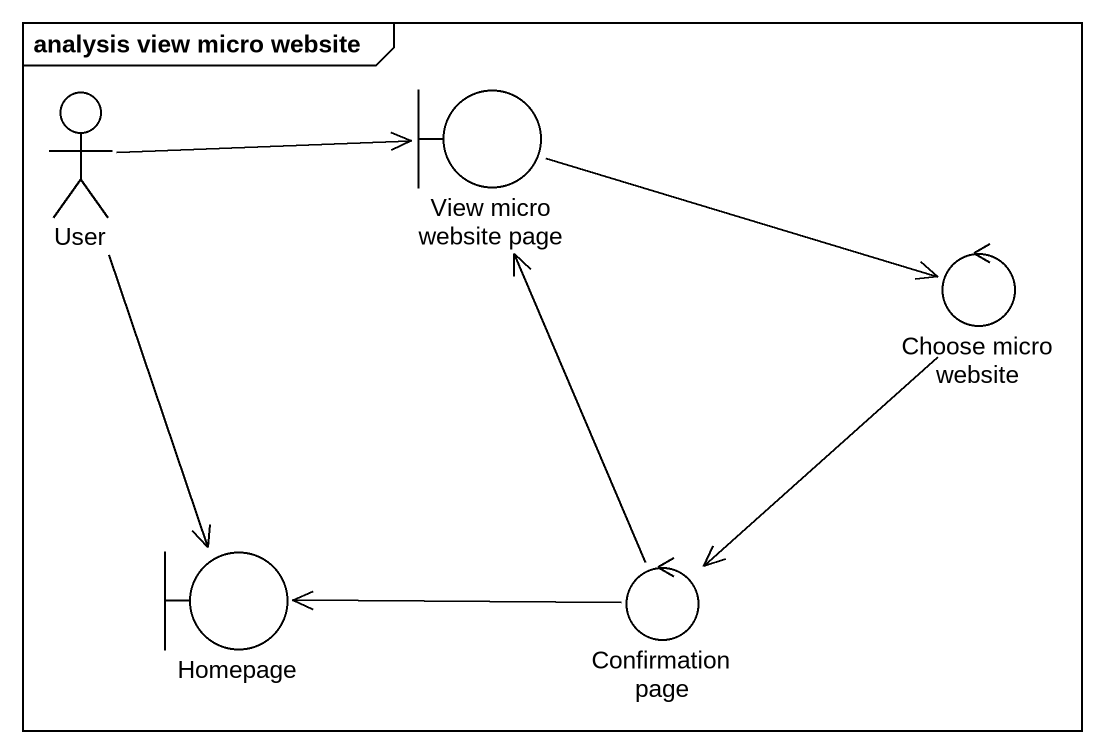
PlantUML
@startuml
mainframe analysis view micro website
actor User
boundary "View micro website page" as View_micro_website_page
control "Choose micro website" as Choose_micro_website
boundary Homepage
control "Confirmation page" as Confirmation_page
User -right-> View_micro_website_page
User --> Homepage
View_micro_website_page -right-> Choose_micro_website
Choose_micro_website --> Confirmation_page
Confirmation_page -up-> View_micro_website_page
Confirmation_page -left-> Homepage
@enduml
